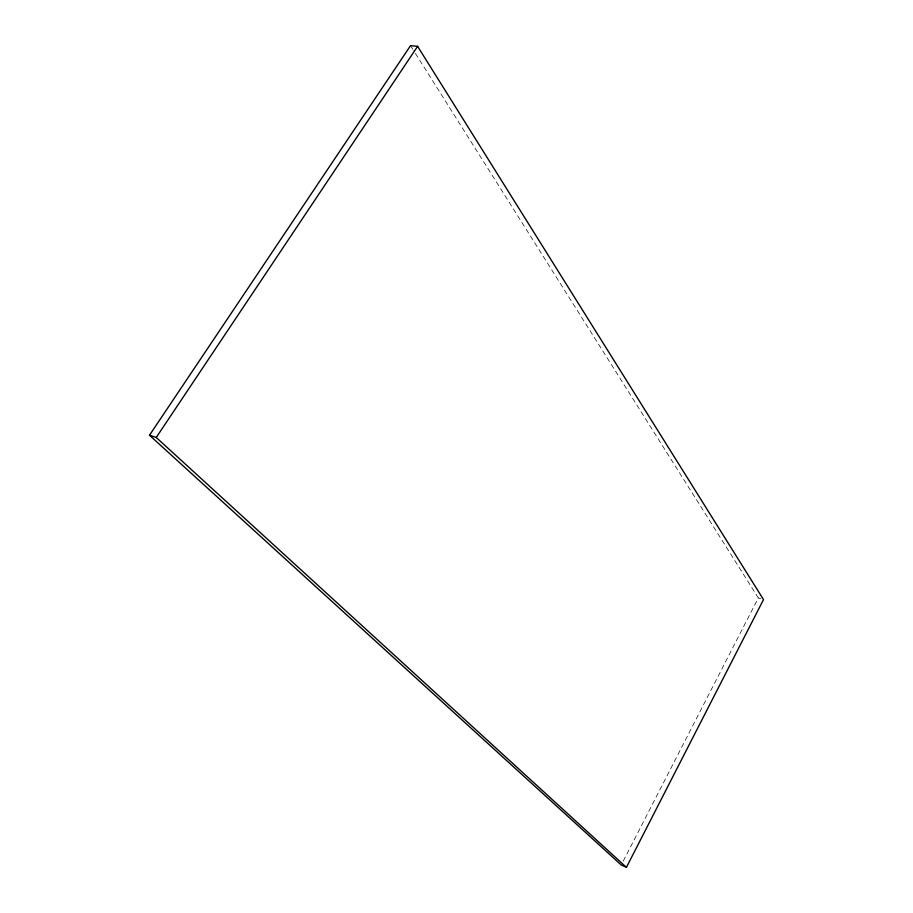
<?xml version="1.0" encoding="UTF-8"?>
<svg xmlns="http://www.w3.org/2000/svg" width="913" height="913" viewBox="0 0 913 913"><rect width="100%" height="100%" fill="white"/><g stroke="black" fill="none" stroke-linecap="round" stroke-linejoin="round"><path stroke-width="0.68" stroke-dasharray="4.57 3.42" d="M623.214 861.187L758.326 597.947L413.566 50.477M758.326 597.947L760.917 598.768M410.53 45.65L412.802 49.268"/><path stroke-width="1.37" d="M626.421 867.35L763.508 599.59L417.606 46.335L410.53 45.65L149.492 435.227L621.262 864.988L626.421 867.35L156.237 437.487L149.492 435.227M156.237 437.487L417.606 46.335"/></g></svg>
